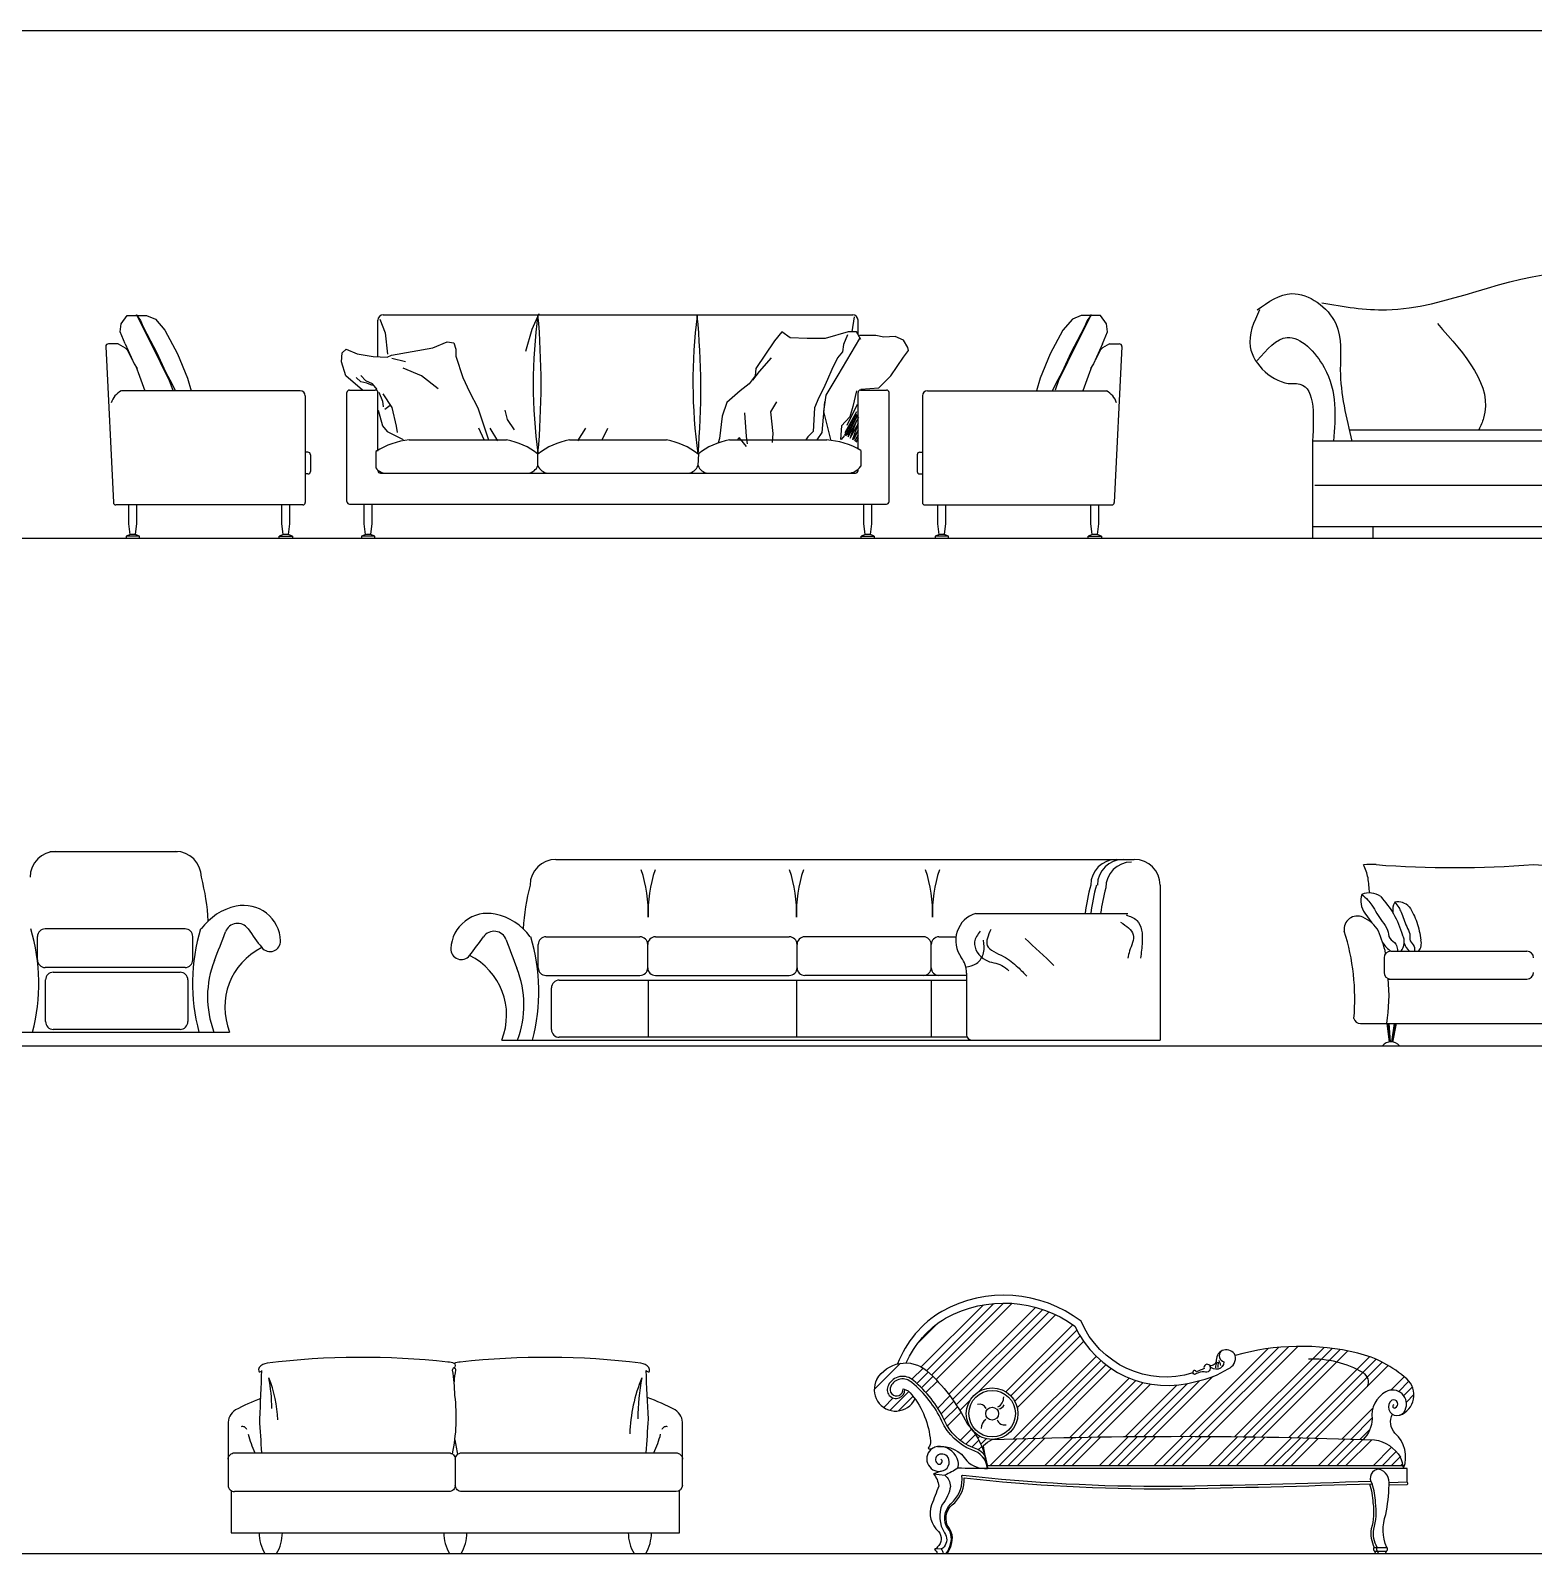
# Model space of a CAD drawing. Header units: inches. Extents: x 6 to 48.5, y 12.5 to 37.3.
# Drawn here: x 11.55 to 17.38, y 25.25 to 31.15 of the extents above; entities that cross this region are included whole.
import ezdxf

# ---------------------------------------------------------------- set-up
doc = ezdxf.new("R2010")
doc.units = ezdxf.units.IN
doc.header["$MEASUREMENT"] = 0
for name, color, linetype in [('02', 2, 'Continuous'), ('1', 1, 'Continuous'), ('4', 4, 'Continuous'), ('8', 8, 'Continuous')]:
    doc.layers.add(name, color=color, linetype=linetype)
pattern_1 = [(45, (17.47565, 31.40012), (-0.106066, 0.106066), []), (45, (17.511, 31.40012), (-0.106066, 0.106066), []), (45, (17.54636, 31.40012), (-0.106066, 0.106066), []), (45, (17.58171, 31.40012), (-0.106066, 0.106066), [])]

msp = doc.modelspace()

# ---------------------------------------------------------------- hatches: boundary and pattern name
at = {"layer": '8'}
h = msp.add_hatch(dxfattribs=at)
h.set_pattern_fill('ANSI34', color=256, scale=0.2, style=0)
h.set_pattern_definition([(45, (20.00964, 31.40012), (-0.106066, 0.106066), []), (45, (20.045, 31.40012), (-0.106066, 0.106066), []), (45, (20.08035, 31.40012), (-0.106066, 0.106066), []), (45, (20.11571, 31.40012), (-0.106066, 0.106066), [])])
h.paths.add_polyline_path([(15.3788, 25.7896, -0.678537), (15.2061, 25.7209, -0.088157), (15.2511, 25.627, -0.010169), (15.2457, 25.6657, -0.088568), (15.2787, 25.689, -0.017261), (16.7166, 25.6895, 0.193647), (16.7503, 25.7693, -0.298306), (16.8037, 25.8747, -0.723555), (16.8787, 25.8034, -0.193152), (16.8618, 25.7852, 0.545101), (16.8852, 25.9238, 0.123362), (16.6949, 26.024, 0.128802), (16.2207, 26.0151, -0.353641), (16.1932, 25.9632, -0.087549), (16.0727, 25.915, -0.372714), (15.5988, 26.129, 0.290841), (15.0986, 26.16, 0.154727), (14.9464, 25.986, -0.168434), (15.0251, 25.9564, -0.097005), (15.1816, 25.7507, -0.015621), (15.1939, 25.7367, -0.140153), (15.1788, 25.7896, -1)])
h = msp.add_hatch(dxfattribs=at)
h.set_pattern_fill('ANSI34', color=256, scale=0.2, style=0)
h.set_pattern_definition(pattern_1)
h.paths.add_polyline_path([(15.0935, 25.7652, 0.199501), (15.2036, 25.6586, -0.158457), (15.2512, 25.6265, -0.000149), (15.2511, 25.627, 0.04148), (15.234, 25.6733), (15.2339, 25.6734), (15.2339, 25.6735, 0.046283), (15.2061, 25.7209, -0.050018), (15.1939, 25.7367, 0.015621), (15.1816, 25.7507, 0.097005), (15.0251, 25.9564, 0.237903), (14.9125, 25.9823, 0.202871), (14.8323, 25.9224, 1.02712), (14.9802, 25.8468, 0.015021), (14.9684, 25.8624, 0.17165), (14.9407, 25.8837, -1.322845), (14.8769, 25.8998, -0.495063), (14.9744, 25.9177, -0.107626)])
h = msp.add_hatch(dxfattribs=at)
h.set_pattern_fill('ANSI34', color=256, scale=0.2, style=0)
h.set_pattern_definition(pattern_1)
h.paths.add_polyline_path([(16.8715, 25.5876, 0.07786), (16.8602, 25.6204, 0.231043), (16.7598, 25.688, 0.01778), (15.2787, 25.689, 0.088568), (15.2457, 25.6657, 0.010169), (15.2511, 25.627, -0.033894), (15.2593, 25.5876)])

# ---------------------------------------------------------------- linework, layer by layer
at = {"layer": '02'}
for p, q in [((11.9055, 30.0122), (11.9284, 30.0436)), ((11.9284, 30.0436), (12.0032, 30.0447)), ((11.9643, 30.0441), (11.9644, 30.0457)), ((11.9644, 30.0457), (11.9647, 30.0462)), ((11.9647, 30.0462), (11.9653, 30.0462)), ((11.9658, 30.0441), (11.9653, 30.0462)), ((11.9653, 30.0462), (11.9659, 30.046)), ((11.9658, 30.0441), (11.9794, 30.0245)), ((11.9658, 30.0441), (12.0218, 29.9349)), ((11.9659, 30.046), (11.9663, 30.0453)), ((11.9663, 30.0453), (11.9677, 30.0442)), ((12.0032, 30.0447), (12.0375, 30.0298)), ((12.9195, 30.0465), (14.7395, 30.0465)), ((13.5225, 30.0499), (13.4952, 29.9892)), ((14.7449, 30.0385), (14.7353, 29.9806)), ((15.6238, 30.0447), (15.5895, 30.0298)), ((15.6612, 30.0441), (15.6052, 29.9349)), ((15.6986, 30.0436), (15.6238, 30.0447)), ((15.6612, 30.0441), (15.6475, 30.0245)), ((15.6606, 30.0453), (15.6593, 30.0442)), ((15.6611, 30.046), (15.6606, 30.0453)), ((15.6616, 30.0462), (15.6611, 30.046)), ((15.6612, 30.0441), (15.6616, 30.0462)), ((15.6622, 30.0462), (15.6616, 30.0462)), ((15.6626, 30.0457), (15.6622, 30.0462)), ((15.6627, 30.0441), (15.6626, 30.0457)), ((15.7214, 30.0122), (15.6986, 30.0436)), ((11.9011, 29.9814), (11.9055, 30.0122)), ((11.9205, 29.9344), (11.9011, 29.9814)), ((11.9794, 30.0245), (11.9908, 29.9999)), ((11.9908, 29.9999), (12.0181, 29.9463)), ((12.0375, 30.0298), (12.0744, 29.9867)), ((12.0744, 29.9867), (12.1228, 29.8953)), ((12.8995, 29.8841), (12.8995, 30.0265)), ((12.9075, 30.0302), (12.9281, 29.9767)), ((12.9281, 29.9767), (12.9364, 29.8944)), ((13.4952, 29.9892), (13.4709, 29.9043)), ((14.4644, 29.9806), (14.4355, 29.946)), ((14.4961, 29.9575), (14.4644, 29.9806)), ((14.7213, 29.9806), (14.6318, 29.9546)), ((14.7531, 29.9806), (14.7213, 29.9806)), ((14.7704, 29.9517), (14.7531, 29.9806)), ((14.7595, 29.9698), (14.7595, 30.0265)), ((15.5526, 29.9867), (15.5042, 29.8953)), ((15.5895, 30.0298), (15.5526, 29.9867)), ((15.6361, 29.9999), (15.6088, 29.9463)), ((15.6475, 30.0245), (15.6361, 29.9999)), ((15.7065, 29.9344), (15.7258, 29.9814)), ((15.7258, 29.9814), (15.7214, 30.0122)), ((11.8454, 29.9244), (11.875, 29.3202)), ((11.8935, 29.9344), (11.8554, 29.9344)), ((11.8935, 29.9344), (11.9202, 29.9183)), ((11.9202, 29.9183), (11.9301, 29.9092)), ((11.9205, 29.9344), (11.9557, 29.8566)), ((12.0181, 29.9463), (12.0419, 29.9014)), ((12.0218, 29.9349), (12.0915, 29.7916)), ((12.9519, 29.8909), (13.1124, 29.9193)), ((13.1124, 29.9193), (13.1672, 29.9417)), ((13.1672, 29.9417), (13.1936, 29.9376)), ((13.1936, 29.9376), (13.2018, 29.9133)), ((14.4355, 29.946), (14.3633, 29.8392)), ((14.5625, 29.9546), (14.4961, 29.9575)), ((14.6318, 29.9546), (14.5625, 29.9546)), ((14.7646, 29.9546), (14.6809, 29.8133)), ((14.703, 29.932), (14.6991, 29.9029)), ((14.7185, 29.9688), (14.703, 29.932)), ((14.8281, 29.9661), (14.7646, 29.9661)), ((14.8599, 29.9604), (14.8281, 29.9661)), ((14.9032, 29.9633), (14.8599, 29.9604)), ((14.9349, 29.9488), (14.9032, 29.9633)), ((14.9522, 29.92), (14.9349, 29.9488)), ((14.9551, 29.9085), (14.9522, 29.92)), ((15.6052, 29.9349), (15.5355, 29.7916)), ((15.6088, 29.9463), (15.5851, 29.9014)), ((15.7065, 29.9344), (15.6713, 29.8566)), ((15.7067, 29.9183), (15.6969, 29.9092)), ((15.7335, 29.9344), (15.7067, 29.9183)), ((15.7335, 29.9344), (15.7715, 29.9344)), ((15.7815, 29.9244), (15.752, 29.3202)), ((11.9301, 29.9092), (11.9477, 29.8726)), ((12.0419, 29.9014), (12.0779, 29.8232)), ((12.1228, 29.8953), (12.1615, 29.8012)), ((12.7588, 29.8645), (12.7609, 29.899)), ((12.7751, 29.8097), (12.7588, 29.8645)), ((12.7609, 29.899), (12.7771, 29.9133)), ((12.7771, 29.9133), (12.8198, 29.895)), ((12.8198, 29.895), (12.8807, 29.8848)), ((12.8807, 29.8848), (12.9356, 29.8828)), ((12.9356, 29.8828), (12.9519, 29.8909)), ((12.9534, 29.8788), (13.0069, 29.8654)), ((13.2018, 29.9133), (13.2018, 29.8869)), ((13.2018, 29.8869), (13.2282, 29.8036)), ((14.3778, 29.8277), (14.424, 29.8796)), ((14.6797, 29.8796), (14.6584, 29.8351)), ((14.6991, 29.9029), (14.6797, 29.8796)), ((14.8859, 29.8104), (14.9349, 29.8825)), ((14.9349, 29.8825), (14.9551, 29.9085)), ((15.5042, 29.8953), (15.4655, 29.8012)), ((15.5851, 29.9014), (15.549, 29.8232)), ((15.6969, 29.9092), (15.6793, 29.8726)), ((11.9557, 29.8566), (11.967, 29.8384)), ((11.9613, 29.8475), (11.9759, 29.8091)), ((11.9759, 29.8091), (11.9961, 29.7524)), ((12.0779, 29.8232), (12.1008, 29.781)), ((12.1615, 29.8012), (12.1764, 29.7524)), ((12.8395, 29.7553), (12.7751, 29.8097)), ((12.834, 29.7874), (12.8157, 29.8036)), ((12.8523, 29.7914), (12.834, 29.8117)), ((13.0681, 29.81), (12.9973, 29.8406)), ((13.1331, 29.7603), (13.0681, 29.81)), ((13.2282, 29.8036), (13.2546, 29.7488)), ((14.3605, 29.8104), (14.3374, 29.7787)), ((14.3518, 29.7931), (14.3778, 29.8277)), ((14.3633, 29.8392), (14.3605, 29.8104)), ((14.6809, 29.8133), (14.6347, 29.7354)), ((14.6584, 29.8351), (14.6409, 29.7963)), ((14.8397, 29.7642), (14.8859, 29.8104)), ((15.4655, 29.8012), (15.4505, 29.7524)), ((15.549, 29.8232), (15.5262, 29.781)), ((15.6511, 29.8091), (15.6308, 29.7524)), ((15.6656, 29.8475), (15.6511, 29.8091)), ((15.6713, 29.8566), (15.66, 29.8384)), ((12.5982, 29.7524), (11.9057, 29.7524)), ((12.0915, 29.7916), (12.1046, 29.7545)), ((12.1008, 29.781), (12.114, 29.7538)), ((12.7795, 29.3231), (12.7795, 29.7453)), ((12.7895, 29.7553), (12.8895, 29.7553)), ((12.8564, 29.7813), (12.834, 29.7874)), ((12.8787, 29.7792), (12.8523, 29.7914)), ((12.8787, 29.7732), (12.8564, 29.7813)), ((12.897, 29.7569), (12.8787, 29.7792)), ((12.8995, 29.5187), (12.8995, 29.7453)), ((12.9031, 29.7468), (12.9173, 29.7122)), ((12.919, 29.7412), (12.9534, 29.6878)), ((13.2546, 29.7488), (13.2863, 29.6859)), ((14.3027, 29.7527), (14.2508, 29.7066)), ((14.3374, 29.7787), (14.3027, 29.7527)), ((14.6254, 29.7614), (14.608, 29.7265)), ((14.6409, 29.7963), (14.6254, 29.7614)), ((14.7531, 29.7527), (14.7386, 29.6921)), ((14.7595, 29.5274), (14.7595, 29.7453)), ((14.7695, 29.7553), (14.8695, 29.7553)), ((14.7704, 29.7585), (14.8397, 29.7642)), ((14.8795, 29.3231), (14.8795, 29.7453)), ((15.0287, 29.7524), (15.7213, 29.7524)), ((15.5262, 29.781), (15.513, 29.7538)), ((15.5355, 29.7916), (15.5224, 29.7545)), ((12.6182, 29.7324), (12.6182, 29.3202)), ((12.9173, 29.7122), (12.9193, 29.6899)), ((12.9476, 29.6954), (12.9266, 29.6801)), ((12.9534, 29.6878), (12.9706, 29.6152)), ((13.2863, 29.6859), (13.3279, 29.5618)), ((14.2508, 29.7066), (14.2334, 29.6546)), ((14.4217, 29.6703), (14.445, 29.7091)), ((14.5905, 29.6859), (14.5857, 29.5947)), ((14.608, 29.7265), (14.5905, 29.6859)), ((14.6289, 29.7094), (14.6186, 29.5907)), ((14.6347, 29.7354), (14.626, 29.672)), ((14.7554, 29.6994), (14.7166, 29.618)), ((14.7386, 29.6921), (14.7271, 29.6518)), ((15.0087, 29.7324), (15.0087, 29.3202)), ((12.9011, 29.6779), (12.9173, 29.617)), ((13.4011, 29.6405), (13.392, 29.6769)), ((13.4284, 29.6011), (13.4011, 29.6405)), ((14.2334, 29.6546), (14.2231, 29.5677)), ((14.3277, 29.5753), (14.3209, 29.6665)), ((14.4305, 29.587), (14.4217, 29.6703)), ((14.626, 29.672), (14.6522, 29.5635)), ((14.7271, 29.6518), (14.6953, 29.6172)), ((14.7519, 29.6615), (14.7072, 29.5801)), ((14.7534, 29.6703), (14.7088, 29.589)), ((14.7555, 29.6578), (14.7109, 29.5764)), ((14.7592, 29.6607), (14.7185, 29.5793)), ((14.7613, 29.6495), (14.7193, 29.5729)), ((14.7595, 29.6251), (14.7282, 29.5679)), ((14.7534, 29.6355), (14.7301, 29.5754)), ((12.9173, 29.617), (12.9356, 29.5947)), ((12.9356, 29.5947), (12.9969, 29.5641)), ((12.9706, 29.6152), (12.9744, 29.5904)), ((13.3116, 29.562), (13.2904, 29.6075)), ((13.3647, 29.559), (13.3343, 29.6075)), ((13.6744, 29.559), (13.7047, 29.6075)), ((13.7685, 29.562), (13.7897, 29.6075)), ((14.2231, 29.5677), (14.2173, 29.5504)), ((14.2937, 29.5615), (14.2976, 29.5712)), ((14.2976, 29.5712), (14.3258, 29.5363)), ((14.3297, 29.556), (14.3277, 29.5753)), ((14.4286, 29.5521), (14.4305, 29.587)), ((14.5644, 29.5734), (14.5576, 29.5618)), ((14.5857, 29.5947), (14.5644, 29.5734)), ((14.6186, 29.5907), (14.6, 29.5618)), ((14.6953, 29.6172), (14.6916, 29.5633)), ((14.7069, 29.579), (14.6935, 29.5631)), ((14.7573, 29.618), (14.7379, 29.5638)), ((14.7595, 29.6001), (14.7384, 29.5616)), ((14.7534, 29.5851), (14.7418, 29.5638)), ((14.7595, 29.5815), (14.7459, 29.5566)), ((14.7595, 29.5683), (14.7511, 29.5529)), ((12.6282, 29.5144), (12.6182, 29.5144)), ((12.6382, 29.5044), (12.6382, 29.4402)), ((12.8918, 29.5174), (12.8918, 29.4539)), ((13.0212, 29.5618), (13.3979, 29.5618)), ((13.5195, 29.463), (13.5195, 29.5074)), ((13.6412, 29.5618), (14.0179, 29.5618)), ((14.1395, 29.463), (14.1425, 29.508)), ((14.2612, 29.5618), (14.6379, 29.5618)), ((14.3316, 29.5463), (14.3297, 29.556)), ((14.7698, 29.5216), (14.7698, 29.4597)), ((14.9887, 29.5044), (14.9887, 29.4402)), ((14.9987, 29.5144), (15.0087, 29.5144)), ((12.8995, 29.4431), (12.8995, 29.4453)), ((14.7595, 29.4431), (14.7595, 29.448)), ((12.6282, 29.4302), (12.6182, 29.4302)), ((12.9095, 29.4331), (14.7495, 29.4331)), ((14.9987, 29.4302), (15.0087, 29.4302)), ((12.6082, 29.3102), (11.885, 29.3102)), ((11.9353, 29.2374), (11.9353, 29.3102)), ((11.9653, 29.2379), (11.9653, 29.3102)), ((12.528, 29.2379), (12.528, 29.3102)), ((12.558, 29.2374), (12.558, 29.3102)), ((12.7895, 29.3131), (14.8695, 29.3131)), ((12.8469, 29.2374), (12.8469, 29.3102)), ((12.8769, 29.2379), (12.8769, 29.3102)), ((14.7822, 29.2379), (14.7822, 29.3102)), ((14.8122, 29.2374), (14.8122, 29.3102)), ((15.0187, 29.3102), (15.742, 29.3102)), ((15.069, 29.2374), (15.069, 29.3102)), ((15.099, 29.2379), (15.099, 29.3102)), ((15.6617, 29.2379), (15.6617, 29.3102)), ((15.6917, 29.2374), (15.6917, 29.3102)), ((11.9403, 29.1953), (11.9353, 29.2374)), ((11.9603, 29.1951), (11.9653, 29.2379)), ((12.533, 29.1951), (12.528, 29.2379)), ((12.553, 29.1953), (12.558, 29.2374)), ((12.8519, 29.1953), (12.8469, 29.2374)), ((12.8719, 29.1951), (12.8769, 29.2379)), ((14.7872, 29.1951), (14.7822, 29.2379)), ((14.8072, 29.1953), (14.8122, 29.2374)), ((15.074, 29.1953), (15.069, 29.2374)), ((15.094, 29.1951), (15.099, 29.2379)), ((15.6667, 29.1951), (15.6617, 29.2379)), ((15.6867, 29.1953), (15.6917, 29.2374)), ((11.9761, 29.1896), (11.925, 29.1896)), ((11.925, 29.1896), (11.925, 29.1814)), ((11.9761, 29.1814), (11.9761, 29.1896)), ((12.5171, 29.1896), (12.5683, 29.1896)), ((12.5171, 29.1814), (12.5171, 29.1896)), ((12.5683, 29.1896), (12.5683, 29.1814)), ((12.8877, 29.1896), (12.8366, 29.1896)), ((12.8366, 29.1896), (12.8366, 29.1814)), ((12.8877, 29.1814), (12.8877, 29.1896)), ((14.7713, 29.1814), (14.7713, 29.1896)), ((14.7713, 29.1896), (14.8225, 29.1896)), ((14.8225, 29.1896), (14.8225, 29.1814)), ((15.1099, 29.1896), (15.0587, 29.1896)), ((15.0587, 29.1896), (15.0587, 29.1814)), ((15.1099, 29.1814), (15.1099, 29.1896)), ((15.6508, 29.1814), (15.6508, 29.1896)), ((15.6508, 29.1896), (15.702, 29.1896)), ((15.702, 29.1896), (15.702, 29.1814)), ((11.6293, 27.9678), (12.1229, 27.9678)), ((13.5892, 27.9371), (15.8295, 27.9371)), ((15.9295, 27.8371), (15.9295, 27.2371)), ((15.2162, 27.7279), (15.8044, 27.7279)), ((16.7226, 27.7287), (16.7494, 27.6909)), ((11.5806, 27.5478), (11.5806, 27.6378)), ((12.1526, 27.6678), (11.6106, 27.6678)), ((12.1826, 27.5478), (12.1826, 27.6378)), ((13.5505, 27.6371), (13.9147, 27.6371)), ((13.9747, 27.6371), (14.493, 27.6371)), ((15.013, 27.6371), (14.553, 27.6371)), ((15.073, 27.6371), (15.1385, 27.6371)), ((13.5205, 27.5171), (13.5205, 27.6071)), ((13.9447, 27.5171), (13.9447, 27.6071)), ((14.523, 27.5171), (14.523, 27.6071)), ((15.043, 27.5171), (15.043, 27.6071)), ((16.8227, 27.5813), (17.3501, 27.5813)), ((12.1526, 27.5178), (11.6106, 27.5178)), ((11.6421, 27.4997), (12.1333, 27.4997)), ((16.7968, 27.5554), (16.7968, 27.4991)), ((11.6121, 27.3083), (11.6121, 27.4697)), ((12.1633, 27.4697), (12.1633, 27.3083)), ((13.5505, 27.4871), (13.9147, 27.4871)), ((13.572, 27.2776), (13.572, 27.439)), ((13.602, 27.469), (15.1795, 27.469)), ((13.9465, 27.469), (13.9465, 27.2476)), ((13.9747, 27.4871), (14.493, 27.4871)), ((14.5212, 27.469), (14.5212, 27.2476)), ((15.1795, 27.4871), (14.553, 27.4871)), ((15.043, 27.469), (15.043, 27.2476)), ((15.1795, 27.4967), (15.1795, 27.2571)), ((16.8128, 27.4732), (17.3501, 27.4732)), ((11.4428, 27.2678), (12.3252, 27.2678)), ((12.1333, 27.2783), (11.6421, 27.2783)), ((16.7055, 27.3008), (18.0465, 27.3008)), ((16.8072, 27.3008), (16.8163, 27.2289)), ((16.8115, 27.3008), (16.8191, 27.2294)), ((16.8157, 27.3008), (16.8211, 27.2296)), ((16.8359, 27.3008), (16.8258, 27.2296)), ((16.8403, 27.3008), (16.8286, 27.2293)), ((16.8441, 27.3008), (16.83, 27.2291)), ((13.3795, 27.2371), (15.9295, 27.2371)), ((15.1795, 27.2476), (13.602, 27.2476)), ((15.0515, 25.5563), (15.0953, 25.5514)), ((16.8715, 25.5876), (15.2584, 25.5876)), ((16.887, 25.5776), (15.2605, 25.5776)), ((16.8172, 25.5232), (16.8869, 25.5248)), ((15.0808, 25.2653), (15.055, 25.265)), ((16.759, 25.2716), (16.8073, 25.2716)), ((16.7603, 25.2567), (16.806, 25.2567)), ((16.7718, 25.2567), (16.7718, 25.2567)), ((16.7749, 25.2476), (16.7718, 25.2567))]:
    msp.add_line(p, q, dxfattribs=at)
for points in [[(14.9464, 25.986, -0.154727), (15.0986, 26.16, -0.290841), (15.5988, 26.129, 0.372714), (16.0727, 25.915, 0.087549), (16.1932, 25.9632, 0.353641), (16.2207, 26.0151)], [(16.1647, 26.0307, 0.537623), (16.1765, 25.9898, -0.727206), (16.1219, 25.9746, -0.736287), (16.1001, 25.9515, 0.112262), (16.0705, 25.9451, -0.628892), (16.0565, 25.9473)], [(14.8323, 25.9224, -0.463126), (15.0251, 25.9564, -0.097005), (15.1816, 25.7507, -0.164108), (15.2605, 25.5776)], [(16.5037, 26.0018, -0.144591), (16.7155, 25.9488, -0.366454), (16.7316, 25.8935)], [(15.2513, 25.6263, 0.158908), (15.2036, 25.6586, -0.199501), (15.0935, 25.7652, 0.107626), (14.9744, 25.9177, 0.495063), (14.8769, 25.8998, 1.322845), (14.9407, 25.8837)], [(15.0673, 25.6622, -0.28977), (15.181, 25.6062, 0.227537), (15.2605, 25.5776, 0.308735), (15.2004, 25.6491, -0.199867), (15.0844, 25.761, 0.107643), (14.9679, 25.9102, 0.496327), (14.8858, 25.8953, 1.311727), (14.9342, 25.8854, -0.204748), (14.9684, 25.8624, -0.015021)], [(16.8272, 25.8421, 1.325545), (16.8787, 25.8034)], [(16.8348, 25.8238, 1), (16.8398, 25.8117, 1), (16.8272, 25.8421)], [(15.2605, 25.5776, -0.023271), (15.2457, 25.6657, -0.088568), (15.2787, 25.689, -0.01778), (16.7598, 25.688, -0.231043), (16.8602, 25.6204)], [(15.0566, 25.6595, -0.003073), (15.0488, 25.6556, -0.043606)], [(15.2605, 25.5776, -0.018728), (15.1456, 25.5784, 0.153377), (15.1476, 25.6039, 0.317925), (15.0793, 25.6626, 0.110856), (15.0566, 25.6595)], [(15.0818, 25.5665, 0.521411), (15.1083, 25.6199, 0.4477), (15.0653, 25.6264, 0.527547), (15.0709, 25.5942, 0.934416), (15.0797, 25.6136)], [(15.1456, 25.5784, -0.056401), (15.0953, 25.5514, -0.218825), (15.1172, 25.5077, -0.141671), (15.0857, 25.4378, 0.255526), (15.0947, 25.3283, -0.337781), (15.0926, 25.2733, -0.227308), (15.0808, 25.2653, -0.152791), (15.0889, 25.2476, -0.152791)], [(15.1615, 25.5494, -0.155279), (15.1655, 25.551, 0.028534), (15.9668, 25.5083, 0.004593), (16.7456, 25.5281, 0.004593)], [(16.8167, 25.5132, 0.362118), (16.7784, 25.5744, 0.637262), (16.7513, 25.5182, -0.000059)], [(15.1013, 25.2476, 0.100509), (15.1175, 25.2849, 0.287254), (15.1015, 25.3529, -0.335649), (15.1286, 25.4499, 0.227641), (15.1615, 25.5494)], [(16.7574, 25.3416, 0.103827), (16.764, 25.4448, 0.058195), (16.7513, 25.5182)], [(16.7704, 25.2716, -0.180773), (16.7574, 25.3416, -0.2389)]]:
    msp.add_lwpolyline(points, format="xyb", dxfattribs=at)
for radius in [0.1, 0.09, 0.025]:
    msp.add_circle((15.2788, 25.7896), radius, dxfattribs=at)
for centre, radius, start, end in [((12.9195, 30.0265), 0.02, 90, 180), ((15.4813, 29.7784), 1.98, 172.21755, 187.78245), ((10.5706, 29.7784), 2.9611, 354.80493, 5.19507), ((16.0958, 29.7863), 1.9761, 172.5307, 188.11103), ((11.1951, 29.7588), 2.9552, 355.12064, 5.52109), ((14.7395, 30.0265), 0.02, 0, 90), ((11.8554, 29.9244), 0.01, 90, 180), ((15.7715, 29.9244), 0.01, 0, 90), ((11.9441, 29.6791), 0.0827, 117.693, 161.48899), ((12.5982, 29.7324), 0.02, 0, 90), ((12.7895, 29.7453), 0.01, 90, 180), ((12.8895, 29.7453), 0.01, 0, 90), ((14.7695, 29.7453), 0.01, 90, 180), ((14.8695, 29.7453), 0.01, 0, 90), ((15.0287, 29.7324), 0.02, 90, 180), ((15.6828, 29.6791), 0.0827, 18.51101, 62.307), ((12.6282, 29.5044), 0.01, 0, 90), ((13.0466, 29.2776), 0.2854, 95.11422, 122.84269), ((13.3515, 29.2948), 0.271, 51.67581, 80.13467), ((13.6876, 29.2948), 0.271, 99.86533, 128.32419), ((13.9715, 29.2948), 0.271, 51.67581, 80.13467), ((14.3076, 29.2948), 0.271, 99.86533, 128.32419), ((14.6216, 29.2723), 0.29, 59.27387, 86.78335), ((14.9987, 29.5044), 0.01, 90, 180), ((12.9326, 29.4829), 0.0501, 215.47572, 275.7474), ((13.4758, 29.4794), 0.0467, 276.92764, 339.39851), ((13.5632, 29.4794), 0.0467, 200.60149, 263.07236), ((14.0958, 29.4794), 0.0467, 276.92764, 339.39851), ((14.1832, 29.4794), 0.0467, 200.60149, 263.07236), ((14.7201, 29.4927), 0.0596, 271.31719, 326.44307), ((12.6282, 29.4402), 0.01, 270, 0), ((12.9095, 29.4431), 0.01, 180, 270), ((14.7495, 29.4431), 0.01, 270, 0), ((14.9987, 29.4402), 0.01, 180, 270), ((11.885, 29.3202), 0.01, 180, 270), ((12.6082, 29.3202), 0.01, 270, 0), ((12.7895, 29.3231), 0.01, 180, 270), ((14.8695, 29.3231), 0.01, 270, 0), ((15.0187, 29.3202), 0.01, 180, 270), ((15.742, 29.3202), 0.01, 270, 0), ((11.9505, 29.1381), 0.0574, 63.5599, 116.4401), ((12.5427, 29.1381), 0.0574, 63.5599, 116.4401), ((12.8622, 29.1381), 0.0574, 63.5599, 116.4401), ((14.7969, 29.1381), 0.0574, 63.5599, 116.4401), ((15.0843, 29.1381), 0.0574, 63.5599, 116.4401), ((15.6764, 29.1381), 0.0574, 63.5599, 116.4401), ((11.6524, 27.8678), 0.1, 90, 180), ((12.1156, 27.8678), 0.1, 0, 90), ((13.5892, 27.8371), 0.1, 90, 180), ((15.7607, 27.8371), 0.1, 90, 180), ((15.7868, 27.8371), 0.1, 90, 180), ((15.8188, 27.8265), 0.1, 90, 180), ((15.8295, 27.8371), 0.1, 0, 90), ((16.7436, 27.689), 0.2287, 84.30943, 96.53714), ((16.4834, 27.8077), 0.2581, 12.86504, 24.85812), ((17.0708, 31.888), 3.9831, 265.61566, 274.39468), ((17.6812, 31.888), 3.9831, 265.60532, 274.38434), ((11.4168, 27.6539), 0.8269, 3.09453, 14.98627), ((13.4342, 27.7321), 0.5127, 357.903, 18.71084), ((14.4589, 27.7321), 0.5127, 161.28916, 182.097), ((14.0089, 27.7321), 0.5127, 357.903, 18.71084), ((15.0336, 27.7321), 0.5127, 161.28916, 182.097), ((14.5354, 27.7321), 0.5127, 357.903, 18.71084), ((15.5601, 27.7321), 0.5127, 161.28916, 182.097), ((13.0232, 27.4311), 3.7371, 5.76863, 6.67083), ((14.288, 27.6232), 0.8269, 165.01373, 176.90547), ((16.4595, 27.6232), 0.8269, 165.01373, 172.73073), ((16.4813, 27.6232), 0.8269, 165.01373, 172.73073), ((16.5176, 27.6127), 0.8269, 165.01373, 171.99229), ((16.7863, 27.7764), 0.0795, 161.6688, 216.80879), ((16.7392, 27.7285), 0.0782, 55.07062, 111.31181), ((12.3968, 27.5365), 0.2238, 101.9257, 144.09616), ((12.3801, 27.6159), 0.1426, 2.39056, 101.9257), ((16.8941, 27.7404), 0.0636, 151.00786, 189.44149), ((16.8501, 27.7097), 0.0625, 44.40968, 100.65087), ((12.3555, 27.6392), 0.0499, 34.81909, 160.0262), ((13.3247, 27.5852), 0.1426, 78.0743, 177.60944), ((13.3079, 27.5058), 0.2238, 35.90384, 78.0743), ((15.2473, 27.6226), 0.1098, 106.47221, 216.89905), ((16.6932, 27.6665), 0.0509, 65.37226, 188.22089), ((16.6693, 27.6012), 0.1203, 28.47796, 67.98713), ((10.855, 27.4559), 0.7314, 345.09674, 16.84108), ((11.6106, 27.6378), 0.03, 90, 180), ((12.1526, 27.6378), 0.03, 0, 90), ((12.913, 27.4559), 0.7314, 163.15892, 194.90326), ((8.4256, 29.0675), 4.1315, 338.38396, 340.0262), ((13.7232, 28.5904), 1.6161, 214.81909, 218.01491), ((12.482, 27.6202), 0.0406, 218.01491, 2.39056), ((11.9816, 28.5597), 1.6161, 321.98509, 325.18091), ((13.3493, 27.6085), 0.0499, 19.9738, 145.18091), ((17.2792, 29.0368), 4.1315, 199.9738, 201.61604), ((12.7917, 27.4252), 0.7314, 345.09674, 16.84108), ((13.5505, 27.6071), 0.03, 90, 180), ((13.9147, 27.6071), 0.03, 0, 90), ((13.9747, 27.6071), 0.03, 90, 180), ((14.493, 27.6071), 0.03, 0, 90), ((14.553, 27.6071), 0.03, 90, 180), ((15.013, 27.6071), 0.03, 0, 90), ((15.073, 27.6071), 0.03, 90, 180), ((15.8182, 27.3964), 0.8655, 354.96895, 17.67955), ((16.3808, 27.4818), 0.432, 12.11083, 24.14463), ((16.8185, 27.6172), 0.057, 320.92515, 27.98176), ((16.8959, 27.6104), 0.0456, 320.21922, 17.32082), ((12.5649, 27.3639), 0.2583, 116.43398, 201.84266), ((13.2228, 27.5895), 0.0406, 177.60944, 321.98509), ((13.1398, 27.3332), 0.2583, 338.15734, 63.56602), ((16.8631, 27.6511), 0.0795, 207.8731, 241.38125), ((16.8227, 27.5554), 0.0259, 90, 180), ((16.936, 27.6305), 0.0636, 197.21216, 230.72031), ((17.3501, 27.5554), 0.0259, 0, 90), ((11.6106, 27.5478), 0.03, 180, 270), ((11.6421, 27.4697), 0.03, 90, 180), ((12.1333, 27.4697), 0.03, 0, 90), ((12.1526, 27.5478), 0.03, 270, 0), ((12.6238, 27.404), 0.3843, 158.38396, 200.75944), ((13.081, 27.3733), 0.3843, 339.24056, 21.61604), ((13.5505, 27.5171), 0.03, 180, 270), ((13.9147, 27.5171), 0.03, 270, 0), ((13.9747, 27.5171), 0.03, 180, 270), ((14.493, 27.5171), 0.03, 270, 0), ((14.553, 27.5171), 0.03, 180, 270), ((15.013, 27.5171), 0.03, 270, 0), ((15.073, 27.5171), 0.03, 180, 270), ((15.0795, 27.4967), 0.1, 0, 36.89905), ((16.8227, 27.4991), 0.0259, 180, 270), ((17.3501, 27.4991), 0.0259, 270, 0), ((13.602, 27.439), 0.03, 90, 180), ((16.1673, 27.4085), 0.6489, 350.44411, 5.90044), ((11.6421, 27.3083), 0.03, 180, 270), ((12.1333, 27.3083), 0.03, 270, 0), ((13.602, 27.2776), 0.03, 180, 270), ((16.7055, 27.3266), 0.0259, 193.78278, 270), ((15.1995, 27.2571), 0.02, 180, 270), ((16.8237, 27.1872), 0.0427, 39.73707, 140.26293), ((16.1845, 25.9659), 0.0408, 145.21884, 177.87479), ((16.2568, 25.9728), 0.1035, 170.91346, 182.34657), ((16.0725, 25.9578), 0.0936, 11.14583, 23.59667), ((12.0475, 25.7508), 0.4646, 1.83233, 22.49519), ((11.8342, 25.804), 0.6545, 0.46404, 10.9691), ((14.4944, 25.6916), 0.6195, 157.50481, 178.16767), ((14.7788, 25.7625), 0.8727, 169.0309, 179.53596), ((15.2815, 25.8531), 0.0422, 298.05715, 1.31348), ((15.2306, 25.7981), 0.0279, 25.52807, 107.62981), ((15.3023, 25.8328), 0.0245, 274.30537, 337.17638), ((12.3759, 25.7227), 0.0168, 18.13152, 112.10613), ((14.0156, 25.7227), 0.0168, 67.89387, 161.86848), ((15.2796, 25.7313), 0.0438, 124.34718, 178.29183), ((15.3272, 25.7777), 0.0321, 203.23609, 280.25526), ((12.7569, 25.8003), 0.3713, 194.0122, 205.99414), ((13.6346, 25.8003), 0.3713, 334.00586, 345.9878), ((16.7612, 25.5677), 0.112, 5.03865, 28.00783), ((16.7759, 25.2646), 0.00886, 127.82226, 242.26828)]:
    msp.add_arc(centre, radius, start, end, dxfattribs=at)
for points, knots in [([(16.7108, 27.8014), (16.7189, 27.7943), (16.7333, 27.7819), (16.7603, 27.7466), (16.7794, 27.7045), (16.8143, 27.6673), (16.8126, 27.6279), (16.8443, 27.6137), (16.8474, 27.5923), (16.8499, 27.5833), (16.8505, 27.5813)], [0, 0, 0, 0, 37.506288, 65.782259, 153.619658, 198.465285, 236.495883, 274.837161, 300.242842, 307.42838, 307.42838, 307.42838, 307.42838]), ([(16.8385, 27.7712), (16.8439, 27.7644), (16.8533, 27.7525), (16.8693, 27.7208), (16.8781, 27.6849), (16.9001, 27.6505), (16.8929, 27.6198), (16.9157, 27.6039), (16.915, 27.588), (16.9154, 27.5817), (16.9154, 27.5813)], [0, 0, 0, 0, 37.506288, 65.782259, 153.619658, 198.465285, 236.495883, 274.837161, 300.242842, 301.926971, 301.926971, 301.926971, 301.926971])]:
    msp.add_open_spline(points, degree=3, knots=knots, dxfattribs=at)
for points in [[(16.784, 27.7926), (16.8338, 27.7258), (16.8688, 27.6439)], [(16.8947, 27.7535), (16.924, 27.6936), (16.9394, 27.624)], [(15.7765, 27.6936), (15.8254, 27.6448), (15.8114, 27.582), (15.8045, 27.5542)], [(15.7975, 27.7215), (15.8394, 27.7006), (15.8603, 27.6169), (15.8533, 27.5542)], [(15.1761, 27.5193), (15.218, 27.5332), (15.2459, 27.5751), (15.2459, 27.6239)], [(15.232, 27.6587), (15.211, 27.6169), (15.2529, 27.5472), (15.3158, 27.5263), (15.3437, 27.5054)], [(15.2739, 27.6657), (15.2599, 27.603), (15.3227, 27.5611), (15.3786, 27.5193), (15.4135, 27.4844)], [(15.4065, 27.6308), (15.5182, 27.5263)]]:
    msp.add_spline(points, degree=3, dxfattribs=at)
at = {"layer": '1'}
for p, q in [((6.3075, 31.1484), (26.6337, 31.1484)), ((6.3075, 29.1814), (26.6337, 29.1814)), ((6.3075, 27.2145), (26.6337, 27.2145)), ((6.3075, 25.2476), (26.6337, 25.2476))]:
    msp.add_line(p, q, dxfattribs=at)
at = {"layer": '4'}
for p, q in [((16.6634, 29.6014), (18.364, 29.6014)), ((18.5071, 29.5568), (16.5202, 29.5568)), ((16.5202, 29.5568), (16.5202, 29.1814)), ((16.5292, 29.387), (18.5071, 29.387)), ((16.5202, 29.2261), (18.5072, 29.2261)), ((16.7529, 29.2261), (16.7529, 29.1814)), ((16.806, 25.2567), (16.806, 25.2567))]:
    msp.add_line(p, q, dxfattribs=at)
for points in [[(16.8579, 25.7836, 0.561125), (16.8852, 25.9238, 0.123362), (16.6949, 26.024, 0.128802), (16.2207, 26.0151, 0.812135), (16.147, 25.9967, -0.468272), (16.1215, 25.9755, 0.887766), (16.1001, 25.9641, -0.02598), (16.0693, 25.9515, 0.670344), (16.0577, 25.9541, 0.231654), (16.0565, 25.9473, -0.384825), (15.6233, 26.1482, 0.295847), (15.0835, 26.1859, 0.165646), (14.9125, 25.9823, 0.202871)], [(13.1701, 25.9893, 0.058746), (12.4706, 25.9848, 0.20757), (12.4396, 25.9683, 0.217779), (12.439, 25.9515, 0.339772), (12.4501, 25.957, -0.002364)], [(13.188, 25.6335, 0.085017), (13.198, 25.8602, 0.024905), (13.189, 25.9586, -0.33329), (13.1952, 25.9681, 0.633617), (13.1953, 25.9839, 0.071668), (13.1701, 25.9893)], [(13.9471, 25.7688, -0.004098), (13.9388, 25.957, 0.339772), (13.9498, 25.9515, 0.217779), (13.9492, 25.9683, 0.20757), (13.9182, 25.9848, 0.058746), (13.2187, 25.9893, 0.06896), (13.1944, 25.9843)], [(13.1944, 25.9677, -0.307707), (13.1998, 25.9586, 0.011616), (13.1944, 25.9128, 0.011616)], [(12.4501, 25.6376, -0.003933), (12.4418, 25.7688, 0.004099), (12.4501, 25.957)], [(14.8323, 25.9224, 1.02712), (14.9802, 25.8468, -0.13548)], [(12.4456, 25.8484, 0.027049), (12.3477, 25.8038, 0.281928), (12.3194, 25.7476), (12.3194, 25.5126, 0.414214), (12.3444, 25.4876)], [(14.0794, 25.5126), (14.0794, 25.7476, 0.281928), (14.0511, 25.8038, 0.029791), (13.943, 25.8524, -0.002279)], [(14.9684, 25.8624, -0.150808), (15.0395, 25.6835, -0.240104), (15.0324, 25.6579, 0.661435), (15.0347, 25.6529, 0.083469), (15.0488, 25.6556, 0.824233), (15.0818, 25.5665, -0.006172), (15.0515, 25.5563, -0.153954), (15.072, 25.5082, -0.008446), (15.0439, 25.4359, 0.305289), (15.0713, 25.3332, -0.400431), (15.0668, 25.273, -0.227308), (15.055, 25.265, -0.128701), (15.0669, 25.2476)], [(16.8787, 25.8034, 0.723555), (16.8037, 25.8747, 0.298306), (16.7503, 25.7693, -0.193647), (16.7166, 25.6895)], [(16.8729, 25.5777, 0.311393), (16.8391, 25.7137, -0.311191), (16.8295, 25.7872, 0.225187)], [(13.9388, 25.6376, 0.003933), (13.9471, 25.7688, -0.00182)], [(13.1976, 25.6884, 0.02156), (13.208, 25.6314, 0.016853)], [(12.3194, 25.6126, -0.414214), (12.3444, 25.6376), (13.1744, 25.6376, -0.414214), (13.1994, 25.6126), (13.1994, 25.5126, -0.414214), (13.1744, 25.4876), (12.3444, 25.4876, -0.137571)], [(13.1994, 25.6126, -0.414214), (13.2244, 25.6376), (14.0544, 25.6376, -0.414214), (14.0794, 25.6126, -0.32771)], [(16.8029, 25.2476), (16.806, 25.2567, 0.545478), (16.8073, 25.2716, -0.184719), (16.8039, 25.3988, 0.041336), (16.8167, 25.5132), (16.887, 25.5148, 0.394306), (16.8869, 25.5248), (16.887, 25.5776)], [(14.0794, 25.5126, -0.414213), (14.0544, 25.4876), (13.2244, 25.4876, -0.414214), (13.1994, 25.5126)], [(15.106, 25.2476, 0.041898), (15.12, 25.2785, 0.278294), (15.1049, 25.3573, -0.356996), (15.1337, 25.4437, 0.209106), (15.1703, 25.5404, 0.028335), (15.9669, 25.4983, 0.004477), (16.7513, 25.5182)], [(16.7409, 25.5178, -0.060644), (16.7541, 25.4438, -0.104809), (16.7475, 25.3433, 0.167092), (16.759, 25.2716, 0.545478), (16.7603, 25.2567), (16.7634, 25.2476)], [(14.0674, 25.3276), (14.0674, 25.4912, 0.261728)], [(12.4394, 25.3276, 0.136416), (12.4619, 25.2476)], [(12.5069, 25.2476, 0.136416), (12.5294, 25.3276)], [(13.1544, 25.3276, 0.136416), (13.1769, 25.2476)], [(13.2219, 25.2476, 0.136416), (13.2444, 25.3276)], [(13.8694, 25.3276, 0.136416), (13.8919, 25.2476)], [(13.9369, 25.2476, 0.136416), (13.9594, 25.3276)]]:
    msp.add_lwpolyline(points, format="xyb", dxfattribs=at)
msp.add_lwpolyline([(12.3314, 25.4912), (12.3314, 25.3276), (14.0674, 25.3276)], dxfattribs=at)
for points, knots in [([(16.556, 30.0929), (16.6397, 30.0786), (16.958, 30.0242), (17.2691, 30.2032), (17.5003, 30.2097)], [0, 0, 0, 0, 30.581325, 116.295057, 116.295057, 116.295057, 116.295057]), ([(17.0036, 30.0125), (17.1118, 29.8916), (17.2329, 29.7562), (17.1716, 29.6164), (17.1644, 29.6014)], [0, 0, 0, 0, 49.47859, 55.381904, 55.381904, 55.381904, 55.381904])]:
    msp.add_open_spline(points, degree=3, knots=knots, dxfattribs=at)
at = {"layer": '4', "start_tangent": (0.225193, 0.974314)}
msp.add_spline([(16.3054, 30.0661), (16.4397, 30.1287), (16.6097, 30.0125), (16.6276, 29.8338), (16.6724, 29.5568)], degree=3, dxfattribs=at)
at = {"layer": '4'}
for points in [[(16.3144, 30.0661), (16.2786, 29.9231), (16.4397, 29.7802), (16.4576, 29.7802), (16.5202, 29.5568)], [(16.3054, 29.8695), (16.4218, 29.9589), (16.565, 29.8427), (16.6008, 29.5568)]]:
    msp.add_spline(points, degree=3, dxfattribs=at)

doc.saveas('drawing.dxf')
